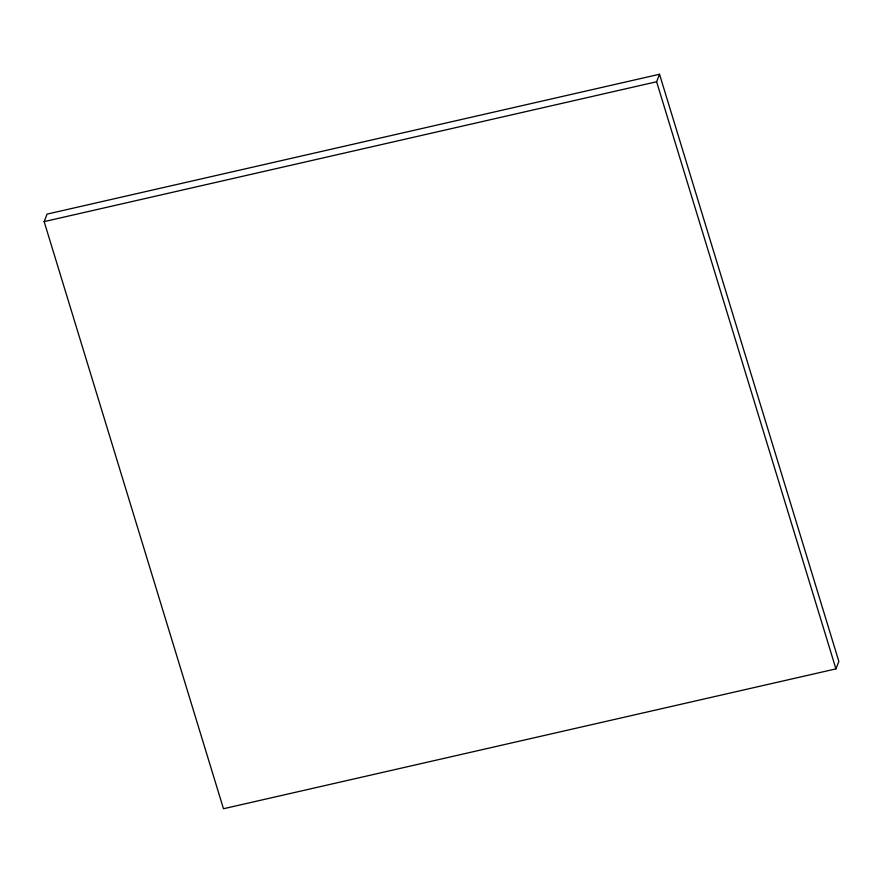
<?xml version="1.0" encoding="UTF-8"?>
<svg xmlns="http://www.w3.org/2000/svg" width="883" height="883" viewBox="0 0 883 883"><rect width="100%" height="100%" fill="white"/><g stroke="black" fill="none" stroke-linecap="round" stroke-linejoin="round"><path stroke-width="1.32" d="M44.15 221.611L47.064 214.116L659.524 74.26L838.85 661.389L835.936 668.884L223.476 808.74L44.15 221.611L656.61 81.755L659.524 74.26M656.61 81.755L835.936 668.884"/></g></svg>
